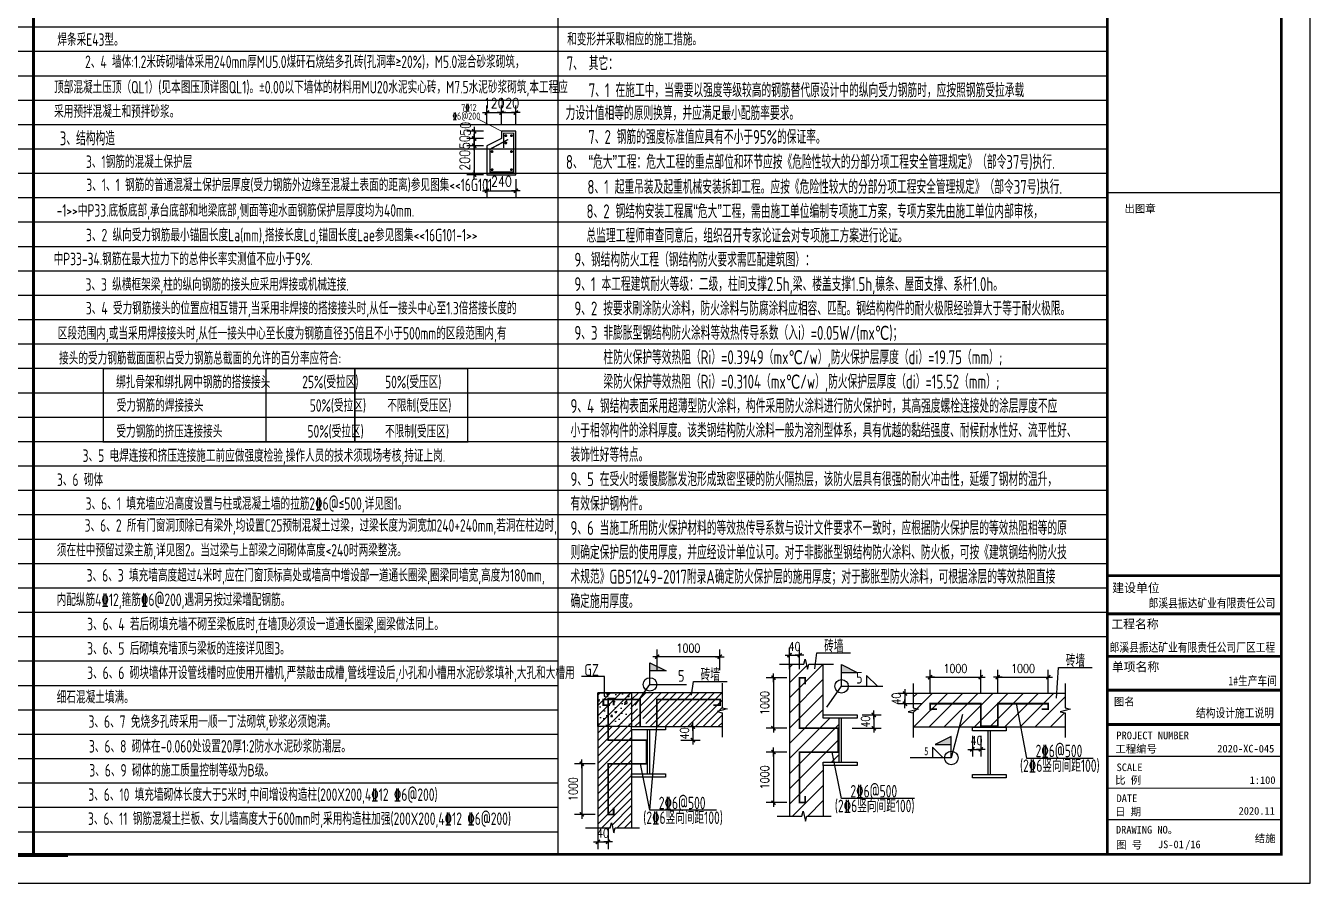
# Model space of a CAD drawing. Extents: x 69728788 to 150676229, y 15322671 to 43663798.
# Drawn here: x 75147333 to 75191684, y 20948303 to 20977906 of the extents above; entities that cross this region are included whole.
import ezdxf
from ezdxf.enums import TextEntityAlignment as Align

# ---------------------------------------------------------------- set-up
doc = ezdxf.new("R2010")
doc.units = 0
doc.header["$LTSCALE"] = 1000
doc.header["$MEASUREMENT"] = 0
doc.layers.get('0').update_dxf_attribs({"linetype": 'CONTINUOUS'})
doc.layers.get('DEFPOINTS').update_dxf_attribs({"linetype": 'CONTINUOUS'})
for name, color, linetype in [('10', 7, 'CONTINUOUS'), ('AXIS', 3, 'CONTINUOUS'), ('JZSM', 7, 'CONTINUOUS'), ('PUB_TITLE', 4, 'CONTINUOUS'), ('S', 2, 'CONTINUOUS'), ('S1', 2, 'CONTINUOUS'), ('SYMB', 7, 'CONTINUOUS'), ('TEXT', 7, 'CONTINUOUS'), ('剖面外形', 7, 'CONTINUOUS'), ('图审改图', 114, 'CONTINUOUS'), ('图框', 253, 'CONTINUOUS'), ('填充', 251, 'CONTINUOUS'), ('底线', 250, 'CONTINUOUS'), ('钢梁', 97, 'CONTINUOUS')]:
    doc.layers.add(name, color=color, linetype=linetype)
doc.layers.add('梁集中标注', color=2, linetype='CONTINUOUS', lineweight=15)
doc.styles.add('-黑体', font='simhei.ttf')
doc.styles.add('CPX', font='atssdeng.shx', dxfattribs={"width": 0.8, "bigfont": 'atssdchn.shx'})
doc.styles.add('DIM_FONT', font='SIMPLEX.shx', dxfattribs={"width": 0.8})
doc.styles.add('HZS', font='atssdeng.shx', dxfattribs={"width": 0.7, "bigfont": 'atssdchn.shx'})
doc.styles.add('TSSD_Rein', font='atssdeng.shx', dxfattribs={"width": 0.7, "bigfont": 'atssdchn.shx'})
doc.styles.add('宋体', font='', dxfattribs={"width": 0.8})
doc.styles.add('黑体', font='simhei.ttf', dxfattribs={"width": 0.6, "height": 4.3})
doc.styles.get('宋体').set_extended_font_data('SimSun')
doc.dimstyles.new('DIMN$0', dxfattribs={"dimtxt": 300, "dimasz": 1, "dimexe": 250, "dimexo": 300, "dimgap": 150, "dimtad": 1, "dimdec": 0, "dimdsep": 46, "dimtxsty": 'DIM_FONT', "dimblk": '_DIMX', "dimcen": 2.5, "dimclrt": 7, "dimadec": 0, "dimazin": 0, "dimtfac": 1, "dimtdec": 0, "dimtix": 1, "dimtmove": 2, "dimatfit": 3, "dimldrblk": '_DIMX', "dimfxl": 1, "dimtolj": 1, "dimtzin": 0, "dimarcsym": 0})
doc.dimstyles.new('DIMN0.2', dxfattribs={"dimtxt": 350, "dimasz": 1, "dimexe": 250, "dimexo": 300, "dimgap": 150, "dimtad": 1, "dimdec": 0, "dimlfac": 0.2, "dimzin": 0, "dimdsep": 46, "dimtxsty": 'DIM_FONT', "dimblk": '_DIMX', "dimcen": 0.09, "dimclrt": 7, "dimadec": 0, "dimazin": 0, "dimtfac": 1, "dimtdec": 0, "dimtix": 1, "dimtmove": 2, "dimatfit": 3, "dimldrblk": '_DIMX', "dimfxl": 1, "dimtolj": 1, "dimtzin": 0, "dimarcsym": 0})
pattern_1 = [(45, (74960536.85, 20393524.74), (-130.79339, 130.79339), [])]

# ---------------------------------------------------------------- blocks, each defined once
blk = doc.blocks.new('_DIMX')
blk.add_line((-150, 0), (150, 0))
at = {"const_width": 50}
blk.add_lwpolyline([(-70, -70), (70, 70)], dxfattribs=at)
blk = doc.blocks.new('*D81')
at = {"layer": 'AXIS', "color": 3, "lineweight": -2}
for p, q in [((75180016, 20953388), (75180016, 20952677)), ((75180306, 20953388), (75180306, 20952677)), ((75180015, 20952927), (75180014, 20952927)), ((75180016, 20952927), (75180306, 20952927)), ((75180307, 20952927), (75180308, 20952927))]:
    blk.add_line(p, q, dxfattribs=at)
at = {"layer": 'DEFPOINTS', "color": 0}
for p in [(75180016, 20953688), (75180306, 20953688), (75180306, 20952927)]:
    blk.add_point(p, dxfattribs=at)
at = {"layer": 'AXIS', "color": 3, "lineweight": -2}
blk.add_blockref('_DIMX', (75180016, 20952927), dxfattribs=at)
at = {"layer": 'AXIS', "color": 3, "lineweight": -2, "rotation": 180}
blk.add_blockref('_DIMX', (75180306, 20952927), dxfattribs=at)
at = {"layer": 'AXIS', "color": 7, "insert": (75180161, 20953227), "char_height": 300, "attachment_point": 5, "style": 'DIM_FONT'}
blk.add_mtext('\\A1;40', dxfattribs=at)
blk = doc.blocks.new('*D82')
at = {"layer": 'AXIS', "color": 3, "lineweight": -2}
for p, q in [((75178258, 20954853), (75177440, 20954853)), ((75177690, 20954854), (75177690, 20954855)), ((75177690, 20954853), (75177690, 20954503)), ((75178258, 20954503), (75177440, 20954503)), ((75177690, 20954502), (75177690, 20954501))]:
    blk.add_line(p, q, dxfattribs=at)
at = {"layer": 'DEFPOINTS', "color": 0}
for p in [(75178558, 20954853), (75177690, 20954503), (75178558, 20954503)]:
    blk.add_point(p, dxfattribs=at)
at = {"layer": 'AXIS', "color": 3, "lineweight": -2}
for p, rotation in [((75177690, 20954853), 270), ((75177690, 20954503), 90)]:
    blk.add_blockref('_DIMX', p, dxfattribs=dict(at, rotation=rotation))
at = {"layer": 'AXIS', "color": 7, "insert": (75177390, 20954678), "char_height": 300, "attachment_point": 5, "rotation": 90, "style": 'DIM_FONT'}
blk.add_mtext('\\A1;40', dxfattribs=at)
blk = doc.blocks.new('*D84')
at = {"layer": 'AXIS', "color": 3, "lineweight": -2}
for p, q in [((75173613, 20952835), (75172898, 20952835)), ((75173148, 20952834), (75173148, 20951088)), ((75173613, 20951087), (75172898, 20951087))]:
    blk.add_line(p, q, dxfattribs=at)
at = {"layer": 'DEFPOINTS', "color": 0}
for p in [(75173913, 20952835), (75173148, 20951087), (75173913, 20951087)]:
    blk.add_point(p, dxfattribs=at)
at = {"layer": 'AXIS', "color": 3, "lineweight": -2}
for p, rotation in [((75173148, 20952835), 90), ((75173148, 20951087), 270)]:
    blk.add_blockref('_DIMX', p, dxfattribs=dict(at, rotation=rotation))
at = {"layer": 'AXIS', "color": 7, "insert": (75172848, 20951961), "char_height": 300, "attachment_point": 5, "rotation": 90, "style": 'DIM_FONT'}
blk.add_mtext('\\A1;1000', dxfattribs=at)
blk = doc.blocks.new('*D85')
at = {"layer": 'AXIS', "color": 3, "lineweight": -2}
for p, q in [((75176210, 20954117), (75176864, 20954117)), ((75176614, 20954116), (75176614, 20953654)), ((75175862, 20953653), (75176864, 20953653))]:
    blk.add_line(p, q, dxfattribs=at)
at = {"layer": 'DEFPOINTS', "color": 0}
for p in [(75175910, 20954117), (75175562, 20953653), (75176614, 20953653)]:
    blk.add_point(p, dxfattribs=at)
at = {"layer": 'AXIS', "color": 3, "lineweight": -2}
for p, rotation in [((75176614, 20954117), 90), ((75176614, 20953653), 270)]:
    blk.add_blockref('_DIMX', p, dxfattribs=dict(at, rotation=rotation))
at = {"layer": 'AXIS', "color": 7, "insert": (75176324, 20953885), "char_height": 300, "attachment_point": 5, "rotation": 90, "style": 'DIM_FONT'}
blk.add_mtext('\\A1;40', dxfattribs=at)
blk = doc.blocks.new('*D86')
at = {"layer": 'AXIS', "color": 3, "lineweight": -2}
for p, q in [((75173702, 20956178), (75173701, 20956178)), ((75173703, 20955700), (75173703, 20956428)), ((75173703, 20956178), (75174053, 20956178)), ((75174053, 20955700), (75174053, 20956428)), ((75174054, 20956178), (75174055, 20956178))]:
    blk.add_line(p, q, dxfattribs=at)
at = {"layer": 'DEFPOINTS', "color": 0}
for p in [(75174053, 20956178), (75173703, 20955400), (75174053, 20955400)]:
    blk.add_point(p, dxfattribs=at)
at = {"layer": 'AXIS', "color": 3, "lineweight": -2}
blk.add_blockref('_DIMX', (75173703, 20956178), dxfattribs=at)
at = {"layer": 'AXIS', "color": 3, "lineweight": -2, "rotation": 180}
blk.add_blockref('_DIMX', (75174053, 20956178), dxfattribs=at)
at = {"layer": 'AXIS', "color": 7, "insert": (75173878, 20956478), "char_height": 300, "attachment_point": 5, "style": 'DIM_FONT'}
blk.add_mtext('\\A1;40', dxfattribs=at)
blk = doc.blocks.new('*D87')
at = {"layer": 'AXIS', "color": 3, "lineweight": -2}
for p, q in [((75173613, 20955400), (75172898, 20955400)), ((75173148, 20955399), (75173148, 20953654)), ((75173613, 20953653), (75172898, 20953653))]:
    blk.add_line(p, q, dxfattribs=at)
at = {"layer": 'DEFPOINTS', "color": 0}
for p in [(75173913, 20955400), (75173148, 20953653), (75173913, 20953653)]:
    blk.add_point(p, dxfattribs=at)
at = {"layer": 'AXIS', "color": 3, "lineweight": -2}
for p, rotation in [((75173148, 20955400), 90), ((75173148, 20953653), 270)]:
    blk.add_blockref('_DIMX', p, dxfattribs=dict(at, rotation=rotation))
at = {"layer": 'AXIS', "color": 7, "insert": (75172848, 20954526), "char_height": 300, "attachment_point": 5, "rotation": 90, "style": 'DIM_FONT'}
blk.add_mtext('\\A1;1000', dxfattribs=at)
blk = doc.blocks.new('*D88')
at = {"layer": 'AXIS', "color": 3, "lineweight": -2}
for p, q in [((75166997, 20952429), (75166282, 20952429)), ((75166532, 20952428), (75166532, 20950682)), ((75166997, 20950681), (75166282, 20950681))]:
    blk.add_line(p, q, dxfattribs=at)
at = {"layer": 'DEFPOINTS', "color": 0}
for p in [(75167297, 20952429), (75166532, 20950681), (75167297, 20950681)]:
    blk.add_point(p, dxfattribs=at)
at = {"layer": 'AXIS', "color": 3, "lineweight": -2}
for p, rotation in [((75166532, 20952429), 90), ((75166532, 20950681), 270)]:
    blk.add_blockref('_DIMX', p, dxfattribs=dict(at, rotation=rotation))
at = {"layer": 'AXIS', "color": 7, "insert": (75166232, 20951555), "char_height": 300, "attachment_point": 5, "rotation": 90, "style": 'DIM_FONT'}
blk.add_mtext('\\A1;1000', dxfattribs=at)
blk = doc.blocks.new('*D89')
at = {"layer": 'AXIS', "color": 3, "lineweight": -2}
for p, q in [((75169847, 20953711), (75170618, 20953711)), ((75170368, 20953710), (75170368, 20953247)), ((75169946, 20953246), (75170618, 20953246))]:
    blk.add_line(p, q, dxfattribs=at)
at = {"layer": 'DEFPOINTS', "color": 0}
for p in [(75169547, 20953711), (75169646, 20953246), (75170368, 20953246)]:
    blk.add_point(p, dxfattribs=at)
at = {"layer": 'AXIS', "color": 3, "lineweight": -2}
for p, rotation in [((75170368, 20953711), 90), ((75170368, 20953246), 270)]:
    blk.add_blockref('_DIMX', p, dxfattribs=dict(at, rotation=rotation))
at = {"layer": 'AXIS', "color": 7, "insert": (75170078, 20953479), "char_height": 300, "attachment_point": 5, "rotation": 90, "style": 'DIM_FONT'}
blk.add_mtext('\\A1;40', dxfattribs=at)
blk = doc.blocks.new('*D90')
at = {"layer": 'AXIS', "color": 3, "lineweight": -2}
for p, q in [((75167088, 20950209), (75167088, 20949482)), ((75167438, 20950209), (75167438, 20949482)), ((75167087, 20949732), (75167086, 20949732)), ((75167088, 20949732), (75167438, 20949732)), ((75167439, 20949732), (75167440, 20949732))]:
    blk.add_line(p, q, dxfattribs=at)
at = {"layer": 'DEFPOINTS', "color": 0}
for p in [(75167088, 20950509), (75167438, 20950509), (75167438, 20949732)]:
    blk.add_point(p, dxfattribs=at)
at = {"layer": 'AXIS', "color": 3, "lineweight": -2}
blk.add_blockref('_DIMX', (75167088, 20949732), dxfattribs=at)
at = {"layer": 'AXIS', "color": 3, "lineweight": -2, "rotation": 180}
blk.add_blockref('_DIMX', (75167438, 20949732), dxfattribs=at)
at = {"layer": 'AXIS', "color": 7, "insert": (75167263, 20950032), "char_height": 300, "attachment_point": 5, "style": 'DIM_FONT'}
blk.add_mtext('\\A1;40', dxfattribs=at)
blk = doc.blocks.new('*D91')
at = {"layer": 'AXIS', "color": 3, "lineweight": -2}
for p, q in [((75169136, 20955659), (75169136, 20956373)), ((75171293, 20956123), (75169137, 20956123)), ((75171294, 20955659), (75171294, 20956373))]:
    blk.add_line(p, q, dxfattribs=at)
at = {"layer": 'DEFPOINTS', "color": 0}
for p in [(75169136, 20956123), (75169136, 20955359), (75171294, 20955359)]:
    blk.add_point(p, dxfattribs=at)
at = {"layer": 'AXIS', "color": 3, "lineweight": -2, "rotation": 180}
blk.add_blockref('_DIMX', (75169136, 20956123), dxfattribs=at)
at = {"layer": 'AXIS', "color": 3, "lineweight": -2}
blk.add_blockref('_DIMX', (75171294, 20956123), dxfattribs=at)
at = {"layer": 'AXIS', "color": 7, "insert": (75170215, 20956423), "char_height": 300, "attachment_point": 5, "style": 'DIM_FONT'}
blk.add_mtext('\\A1;1000', dxfattribs=at)
blk = doc.blocks.new('*D141')
at = {"layer": 'AXIS', "color": 0, "lineweight": -2}
for p, q in [((75163259, 20972611), (75163259, 20971959)), ((75164259, 20972611), (75164259, 20971959)), ((75163258, 20972209), (75163257, 20972209)), ((75163259, 20972209), (75164259, 20972209)), ((75164260, 20972209), (75164261, 20972209))]:
    blk.add_line(p, q, dxfattribs=at)
at = {"layer": 'DEFPOINTS', "color": 0}
for p in [(75163259, 20972911), (75164259, 20972911), (75164259, 20972209)]:
    blk.add_point(p, dxfattribs=at)
at = {"layer": 'AXIS', "color": 0, "lineweight": -2}
blk.add_blockref('_DIMX', (75163259, 20972209), dxfattribs=at)
at = {"layer": 'AXIS', "color": 0, "lineweight": -2, "rotation": 180}
blk.add_blockref('_DIMX', (75164259, 20972209), dxfattribs=at)
at = {"layer": 'AXIS', "color": 7, "insert": (75163759, 20972534), "char_height": 350, "attachment_point": 5, "style": 'DIM_FONT'}
blk.add_mtext('\\A1;240', dxfattribs=at)
blk = doc.blocks.new('*D142')
at = {"layer": 'AXIS', "color": 0, "lineweight": -2}
for p, q in [((75163135, 20973761), (75162567, 20973761)), ((75162817, 20973762), (75162817, 20973763)), ((75162817, 20973761), (75162817, 20972762)), ((75163135, 20972762), (75162567, 20972762)), ((75162817, 20972761), (75162817, 20972760))]:
    blk.add_line(p, q, dxfattribs=at)
at = {"layer": 'DEFPOINTS', "color": 0}
for p in [(75163435, 20973761), (75162817, 20972762), (75163435, 20972762)]:
    blk.add_point(p, dxfattribs=at)
at = {"layer": 'AXIS', "color": 0, "lineweight": -2}
for p, rotation in [((75162817, 20973761), 270), ((75162817, 20972762), 90)]:
    blk.add_blockref('_DIMX', p, dxfattribs=dict(at, rotation=rotation))
at = {"layer": 'AXIS', "color": 7, "insert": (75162492, 20973261), "char_height": 350, "attachment_point": 5, "rotation": 90, "style": 'DIM_FONT'}
blk.add_mtext('\\A1;200', dxfattribs=at)
blk = doc.blocks.new('*D143')
at = {"layer": 'AXIS', "color": 0, "lineweight": -2}
for p, q in [((75163135, 20974011), (75162567, 20974011)), ((75162817, 20974012), (75162817, 20974013)), ((75162817, 20973761), (75162817, 20974011)), ((75163135, 20973761), (75162567, 20973761)), ((75162817, 20973760), (75162817, 20973759))]:
    blk.add_line(p, q, dxfattribs=at)
at = {"layer": 'DEFPOINTS', "color": 0}
for p in [(75162817, 20974011), (75163435, 20974011), (75163435, 20973761)]:
    blk.add_point(p, dxfattribs=at)
at = {"layer": 'AXIS', "color": 0, "lineweight": -2}
for p, rotation in [((75162817, 20974011), 270), ((75162817, 20973761), 90)]:
    blk.add_blockref('_DIMX', p, dxfattribs=dict(at, rotation=rotation))
at = {"layer": 'AXIS', "color": 7, "insert": (75162492, 20973886), "char_height": 350, "attachment_point": 5, "rotation": 90, "style": 'DIM_FONT'}
blk.add_mtext('\\A1;50', dxfattribs=at)
blk = doc.blocks.new('*D144')
at = {"layer": 'AXIS', "color": 0, "lineweight": -2}
for p, q in [((75163135, 20974261), (75162567, 20974261)), ((75162817, 20974262), (75162817, 20974263)), ((75162817, 20974261), (75162817, 20974011)), ((75163135, 20974011), (75162567, 20974011)), ((75162817, 20974010), (75162817, 20974009))]:
    blk.add_line(p, q, dxfattribs=at)
at = {"layer": 'DEFPOINTS', "color": 0}
for p in [(75163435, 20974261), (75162817, 20974011), (75163435, 20974011)]:
    blk.add_point(p, dxfattribs=at)
at = {"layer": 'AXIS', "color": 0, "lineweight": -2}
for p, rotation in [((75162817, 20974261), 270), ((75162817, 20974011), 90)]:
    blk.add_blockref('_DIMX', p, dxfattribs=dict(at, rotation=rotation))
at = {"layer": 'AXIS', "color": 7, "insert": (75162517, 20974344), "char_height": 350, "attachment_point": 5, "rotation": 90, "style": 'DIM_FONT'}
blk.add_mtext('\\A1;50', dxfattribs=at)
blk = doc.blocks.new('*D145')
at = {"layer": 'AXIS', "color": 0, "lineweight": -2}
for p, q in [((75163759, 20974476), (75163759, 20975154)), ((75164259, 20974476), (75164259, 20975154)), ((75163758, 20974904), (75163757, 20974904)), ((75163759, 20974904), (75164259, 20974904)), ((75164260, 20974904), (75164261, 20974904))]:
    blk.add_line(p, q, dxfattribs=at)
at = {"layer": 'DEFPOINTS', "color": 0}
for p in [(75164259, 20974904), (75163759, 20974176), (75164259, 20974176)]:
    blk.add_point(p, dxfattribs=at)
at = {"layer": 'AXIS', "color": 0, "lineweight": -2}
blk.add_blockref('_DIMX', (75163759, 20974904), dxfattribs=at)
at = {"layer": 'AXIS', "color": 0, "lineweight": -2, "rotation": 180}
blk.add_blockref('_DIMX', (75164259, 20974904), dxfattribs=at)
at = {"layer": 'AXIS', "color": 7, "insert": (75164009, 20975229), "char_height": 350, "attachment_point": 5, "style": 'DIM_FONT'}
blk.add_mtext('\\A1;120', dxfattribs=at)
blk = doc.blocks.new('*D146')
at = {"layer": 'AXIS', "color": 0, "lineweight": -2}
for p, q in [((75163259, 20974476), (75163259, 20975154)), ((75163759, 20974476), (75163759, 20975154)), ((75163258, 20974904), (75163257, 20974904)), ((75163259, 20974904), (75163759, 20974904)), ((75163760, 20974904), (75163761, 20974904))]:
    blk.add_line(p, q, dxfattribs=at)
at = {"layer": 'DEFPOINTS', "color": 0}
for p in [(75163759, 20974904), (75163259, 20974176), (75163759, 20974176)]:
    blk.add_point(p, dxfattribs=at)
at = {"layer": 'AXIS', "color": 0, "lineweight": -2}
blk.add_blockref('_DIMX', (75163259, 20974904), dxfattribs=at)
at = {"layer": 'AXIS', "color": 0, "lineweight": -2, "rotation": 180}
blk.add_blockref('_DIMX', (75163759, 20974904), dxfattribs=at)
at = {"layer": 'AXIS', "color": 7, "insert": (75163509, 20975229), "char_height": 350, "attachment_point": 5, "style": 'DIM_FONT'}
blk.add_mtext('\\A1;120', dxfattribs=at)

msp = doc.modelspace()

# ---------------------------------------------------------------- hatches: boundary and pattern name
at = {"layer": '10'}
h = msp.add_hatch(dxfattribs=at)
h.set_pattern_fill('钢筋混凝土', color=256, scale=100, style=0)
h.set_pattern_definition([(45, (74959725.15, 20393524.74), (-176.7767, 176.7767), []), (50, (74959725.15, 20393524.74), (717.2602, -62.75213), [75, -825]), (355, (74959725.15, 20393524.74), (-138.7513, 752.1921), [60, -660]), (100.4514, (74959784.9, 20393519.5), (578.5094, 689.43954), [63.7402, -701.1421]), (46.1842, (74959725.15, 20393724.7), (1067.241, -165.519), [112.5, -1237.5]), (96.6356, (74959814.1, 20393710.9), (934.6627, 974.1179), [95.6103, -1051.713]), (351.1842, (74959725.2, 20393724.7), (934.662, 974.1186), [90, -990]), (21, (74959825.15, 20393674.74), (596.90705, -402.6189), [75, -825]), (326, (74959825.15, 20393674.74), (243.3153, 725.15), [60, -660]), (71.4514, (74959874.9, 20393641.2), (840.2226, 322.5305), [63.7402, -701.1421]), (37.5, (74959725.15, 20393524.74), (12.15986, 332.89385), [0, -652, 0, -670, 0, -662.5]), (7.5, (74959725.15, 20393524.74), (263.06954, 394.41171), [0, -382, 0, -637, 0, -252.5]), (327.5, (74959502.15, 20393524.74), (533.82244, -22.55487), [0, -250, 0, -780, 0, -1035]), (317.5, (74959402.15, 20393524.74), (583.18617, 100.105), [0, -325, 0, -518, 0, -735])])
h.paths.add_polyline_path([(75168253.3, 20953711.4), (75167088.2, 20953711.4), (75167088.2, 20954876.6), (75168253.3, 20954876.6)])
at = {"layer": 'S'}
h = msp.add_hatch(dxfattribs=at)
h.set_pattern_fill('ANSI31', color=256, scale=116.5164, style=0)
h.set_pattern_definition([(45, (75124997.36, 20942617.5), (-261.5868, 261.5868), [])])
h.paths.add_polyline_path([(75174868.7, 20955865.2), (75174373.5, 20955865.2), (75174329.9, 20955690.4), (75174286.1, 20955865.2), (75173703.5, 20955865.2), (75173703.5, 20950622), (75174198.7, 20950622), (75174242.3, 20950796.8), (75174286.1, 20950622), (75174868.7, 20950622), (75174868.7, 20952369.7), (75174868.7, 20952486.3), (75175416.3, 20952486.3), (75175416.3, 20954001), (75174868.7, 20954001), (75174868.7, 20954117.5)])
h = msp.add_hatch(dxfattribs=at)
h.set_pattern_fill('ANSI31', color=256, scale=116.5164, style=0)
h.set_pattern_definition(pattern_1)
h.paths.add_polyline_path([(75171375.1, 20953711.4), (75171375.1, 20954189.7), (75171200.3, 20954233.3), (75171549.9, 20954320.9), (75171375.1, 20954364.4), (75171375.1, 20954876.6), (75168679.6, 20954876.6), (75168515, 20954643.5), (75168543.5, 20954643.5), (75168543.5, 20954160), (75168684.2, 20953917.3), (75168803.5, 20953711.4), (75169128.3, 20953711.4)])
h.paths.add_polyline_path([(75168543.5, 20954160), (75168376.8, 20954447.8), (75168515, 20954643.5), (75168253.3, 20954643.5), (75168253.3, 20953711.4), (75168543.5, 20953711.4)])
h.paths.add_polyline_path([(75168515, 20954643.5), (75168679.6, 20954876.6), (75168253.3, 20954876.6), (75168253.3, 20954643.5)])
h = msp.add_hatch(dxfattribs=at)
h.set_pattern_fill('ANSI31', color=256, scale=116.5164, style=0)
h.set_pattern_definition([(45, (75123791.98, 20936636.25), (-261.5868, 261.5868), [])])
h.paths.add_polyline_path([(75177976.9, 20954853), (75177976.9, 20954357.8), (75178151.7, 20954314.3), (75177976.9, 20954270.4), (75177976.9, 20953687.9), (75183220.2, 20953687.9), (75183220.2, 20954183.1), (75183045.4, 20954226.6), (75183220.2, 20954270.4), (75183220.2, 20954853)])
h = msp.add_hatch(dxfattribs=at)
h.set_pattern_fill('ANSI31', color=256, scale=116.5164, style=0)
h.set_pattern_definition(pattern_1)
h.paths.add_polyline_path([(75168253.3, 20953246.4), (75168253.3, 20953594.9), (75168253.3, 20953711.4), (75167437.7, 20953711.4), (75167437.7, 20953246.4)], flags=17)
h.paths.add_polyline_path([(75167437.7, 20953246.4), (75167437.7, 20953711.4), (75167088.2, 20953711.4), (75167088.2, 20950215.9), (75167510.6, 20950215.9), (75167554.1, 20950390.7), (75167641.7, 20950041.1), (75167685.3, 20950215.9), (75168253.3, 20950215.9), (75168253.3, 20953246.4)])

# ---------------------------------------------------------------- linework, layer by layer
at = {"elevation": -12152.5}
msp.add_lwpolyline([(75164259.4, 20973760.6), (75164259.4, 20974260.6), (75163759.4, 20974260.6), (75163759.4, 20974010.6)], dxfattribs=at)
at = {"color": 1, "const_width": 45, "elevation": -12152.5}
for points in [[(75163990.5, 20973979), (75163358.7, 20973640.6)], [(75164183.6, 20973640.6), (75164183.6, 20974195.7), (75163831.2, 20974195.7), (75163831.2, 20973685.9)], [(75163358.7, 20973640.6), (75163358.7, 20972854.7), (75164183.6, 20972854.7), (75164183.6, 20973640.6)]]:
    msp.add_lwpolyline(points, dxfattribs=at)
at = {"color": 1, "const_width": 50, "elevation": -12152.5}
for points in [[(75163933.7, 20974109, 1), (75163883.7, 20974109, 1), (75163933.7, 20974109)], [(75163933.7, 20973857.2, 1), (75163883.7, 20973857.2, 1), (75163933.7, 20973857.2)], [(75164128.7, 20974109, 1), (75164078.7, 20974109, 1), (75164128.7, 20974109)], [(75163459.7, 20973560.6, 1), (75163409.7, 20973560.6, 1), (75163459.7, 20973560.6)], [(75164128.7, 20973560.6, 1), (75164078.7, 20973560.6, 1), (75164128.7, 20973560.6)], [(75163459.7, 20972934.7, 1), (75163409.7, 20972934.7, 1), (75163459.7, 20972934.7)], [(75164128.7, 20972934.7, 1), (75164078.7, 20972934.7, 1), (75164128.7, 20972934.7)]]:
    msp.add_lwpolyline(points, format="xyb", dxfattribs=at)
at = {"layer": '10'}
msp.add_line((75168882, 20950824.2), (75169128.3, 20953711.4), dxfattribs=at)
msp.add_lwpolyline([(75167315.4, 20954764), (75167315.4, 20955437.2), (75166523.5, 20955437.2)], dxfattribs=at)
msp.add_lwpolyline([(75168253.3, 20953711.4), (75167088.2, 20953711.4), (75167088.2, 20954876.6), (75168253.3, 20954876.6)], close=True, dxfattribs=at)
at = {"layer": 'PUB_TITLE'}
msp.add_lwpolyline([(75107584.3, 20948302.8), (75191684.3, 20948302.8), (75191684.3, 21007702.8), (75107584.3, 21007702.8)], close=True, dxfattribs=at)
for points, const_width in [([(75110084.3, 20949302.8), (75190684.3, 20949302.8), (75190684.3, 21006702.8), (75110084.3, 21006702.8)], 100), ([(75150012.9, 20966067.6), (75162590.9, 20966067.6), (75162590.9, 20963542.2), (75150012.9, 20963542.2)], 50)]:
    msp.add_lwpolyline(points, close=True, dxfattribs=dict(at, const_width=const_width))
for points, const_width in [([(75147606.3, 20949302.8), (75147606.3, 21003849.1)], 100), ([(75165712.5, 21002265.1), (75165712.5, 20949302.8)], 50), ([(75155630.3, 20966067.6), (75155630.3, 20963542.2)], 50), ([(75158697.1, 20966067.6), (75158697.1, 20963542.2)], 50)]:
    msp.add_lwpolyline(points, dxfattribs=dict(at, const_width=const_width))
at = {"layer": 'S'}
for p, q in [((75173703.5, 20955865.2), (75173703.5, 20950622)), ((75174868.7, 20954117.5), (75174868.7, 20955865.2)), ((75167088.2, 20954876.6), (75167088.2, 20950215.9)), ((75171375.1, 20954876.6), (75167088.2, 20954876.6)), ((75183220.2, 20954853), (75177976.9, 20954853)), ((75174868.7, 20954117.5), (75176033.8, 20954117.5)), ((75174868.7, 20954001), (75174868.7, 20954117.5)), ((75176033.8, 20954001), (75174868.7, 20954001)), ((75175416.3, 20952486.3), (75175416.3, 20954001)), ((75175486.2, 20954001), (75175486.2, 20952486.3)), ((75176033.8, 20954117.5), (75176033.8, 20954001)), ((75168253.3, 20953711.4), (75169418.5, 20953711.4)), ((75168253.3, 20953594.9), (75168253.3, 20953711.4)), ((75168253.3, 20953711.4), (75171375.1, 20953711.4)), ((75168253.3, 20953594.9), (75168253.3, 20950215.9)), ((75169418.5, 20953594.9), (75168253.3, 20953594.9)), ((75168801, 20952080.2), (75168801, 20953594.9)), ((75168870.9, 20953594.9), (75168870.9, 20952080.2)), ((75169418.5, 20953711.4), (75169418.5, 20953594.9)), ((75183220.2, 20953687.9), (75177976.9, 20953687.9)), ((75180016, 20953687.9), (75181181.1, 20953687.9)), ((75180016, 20953571.3), (75180016, 20953687.9)), ((75181181.1, 20953571.3), (75180016, 20953571.3)), ((75180563.6, 20952056.6), (75180563.6, 20953571.3)), ((75180633.5, 20953571.3), (75180633.5, 20952056.6)), ((75181181.1, 20953687.9), (75181181.1, 20953571.3)), ((75168253.3, 20952080.2), (75169418.5, 20952080.2)), ((75168253.3, 20951963.6), (75168253.3, 20952080.2)), ((75169418.5, 20952080.2), (75169418.5, 20951963.6)), ((75174868.7, 20952486.3), (75176033.8, 20952486.3)), ((75174868.7, 20952369.7), (75174868.7, 20952486.3)), ((75176033.8, 20952369.7), (75174868.7, 20952369.7)), ((75174868.7, 20952369.7), (75174868.7, 20950622)), ((75176033.8, 20952486.3), (75176033.8, 20952369.7)), ((75169418.5, 20951963.6), (75168253.3, 20951963.6)), ((75180016, 20952056.6), (75181181.1, 20952056.6)), ((75180016, 20951940.1), (75180016, 20952056.6)), ((75181181.1, 20951940.1), (75180016, 20951940.1)), ((75181181.1, 20952056.6), (75181181.1, 20951940.1))]:
    msp.add_line(p, q, dxfattribs=at)
at = {"layer": 'S1', "color": 6}
for points in [[(75174582.5, 20955711.2), (75174651.7, 20956254.3), (75175810.2, 20956254.3)], [(75182922.7, 20954699), (75182991.8, 20955747), (75184150.4, 20955747)], [(75170318.2, 20954794), (75170387.4, 20955267.6), (75171546, 20955267.6)]]:
    msp.add_lwpolyline(points, dxfattribs=at)
at = {"layer": 'SYMB'}
for p, q in [((75181534.6, 20954506.5), (75181890, 20952620.9)), ((75175497.3, 20951230.3), (75175175.5, 20952834.7)), ((75181890, 20952620.9), (75184192.2, 20952620.9)), ((75168882, 20950824.2), (75168560.1, 20952428.6)), ((75178023.1, 20951230.3), (75175497.3, 20951230.3)), ((75171177.4, 20950824.2), (75168882, 20950824.2))]:
    msp.add_line(p, q, dxfattribs=at)
for points in [[(75168885.2, 20955167.8), (75168885.2, 20955913.5), (75169444.5, 20955633.9), (75168885.2, 20955633.9)], [(75168885.2, 20955167.8), (75168885.2, 20955913.5), (75169444.5, 20955633.9), (75168885.2, 20955633.9)], [(75173353.9, 20955865.2), (75174198.7, 20955865.2), (75174242.3, 20956040), (75174329.9, 20955690.4), (75174373.5, 20955865.2), (75175218.2, 20955865.2)], [(75175500.5, 20955104.6), (75175500.5, 20955850.4), (75176059.8, 20955570.7), (75175500.5, 20955570.7)], [(75175500.5, 20955104.6), (75175500.5, 20955850.4), (75176059.8, 20955570.7), (75175500.5, 20955570.7)], [(75171375.1, 20955209.2), (75171375.1, 20954364.4), (75171549.9, 20954320.9), (75171200.3, 20954233.3), (75171375.1, 20954189.7), (75171375.1, 20953344.9)], [(75176738.4, 20955104.6), (75176365.6, 20955477.5), (75176365.6, 20955104.6)], [(75176738.4, 20955104.6), (75176365.6, 20955477.5), (75176365.6, 20955104.6)], [(75177976.9, 20955202.6), (75177976.9, 20954357.8), (75178151.7, 20954314.3), (75177802.1, 20954226.6), (75177976.9, 20954183.1), (75177976.9, 20953338.3)], [(75183220.2, 20955202.6), (75183220.2, 20954357.8), (75183395, 20954314.3), (75183045.4, 20954226.6), (75183220.2, 20954183.1), (75183220.2, 20953338.3)], [(75168376.8, 20954447.8), (75168885.2, 20955167.8), (75170149.7, 20955167.8)], [(75174992.1, 20954384.6), (75175500.5, 20955104.6), (75176924.8, 20955104.6)], [(75179674.6, 20954127.9), (75179288.5, 20952630.2), (75177864.2, 20952630.2)], [(75179008.8, 20952630.2), (75178636, 20953003.1), (75178636, 20952630.2)], [(75179008.8, 20952630.2), (75178636, 20953003.1), (75178636, 20952630.2)], [(75179288.5, 20952630.2), (75179288.5, 20953375.9), (75178729.2, 20953096.3), (75179288.5, 20953096.3)], [(75179288.5, 20952630.2), (75179288.5, 20953375.9), (75178729.2, 20953096.3), (75179288.5, 20953096.3)], [(75173281.1, 20950622), (75174125.9, 20950622), (75174169.5, 20950796.8), (75174257.1, 20950447.2), (75174300.6, 20950622), (75175145.4, 20950622)], [(75166665.8, 20950215.9), (75167510.6, 20950215.9), (75167554.1, 20950390.7), (75167641.7, 20950041.1), (75167685.3, 20950215.9), (75168530.1, 20950215.9)]]:
    msp.add_lwpolyline(points, dxfattribs=at)
for points in [[(75168801, 20953715.7, 0, 77.7, 0), (75168684.2, 20953917.3, 0, 0, 0), (75168376.8, 20954447.8, 0, 0, 0), (75168885.2, 20955167.8, 0, 0, 0), (75170149.7, 20955167.8, 0, 0, 0)], [(75175416.3, 20953652.5, 0, 77.7, 0), (75175299.5, 20953854.2, 0, 0, 0), (75174992.1, 20954384.6, 0, 0, 0), (75175500.5, 20955104.6, 0, 0, 0), (75176924.8, 20955104.6, 0, 0, 0)], [(75180890.9, 20953687.9, 0, 77.7, 0), (75180671.8, 20953767.1, 0, 0, 0), (75179674.6, 20954127.9, 0, 0, 0), (75179288.5, 20952630.2, 0, 0, 0), (75177864.2, 20952630.2, 0, 0, 0)]]:
    msp.add_lwpolyline(points, format="xyseb", dxfattribs=at)
for centre in [(75168885.2, 20955167.8), (75168885.2, 20955167.8), (75175500.5, 20955104.6), (75175500.5, 20955104.6), (75179288.5, 20952630.2), (75179288.5, 20952630.2)]:
    msp.add_circle(centre, 233, dxfattribs=at)
for points in [[(75168885.2, 20955913.5), (75169444.5, 20955633.9), (75168885.2, 20955633.9)], [(75168885.2, 20955913.5), (75169444.5, 20955633.9), (75168885.2, 20955633.9)], [(75175500.5, 20955850.4), (75176059.8, 20955570.7), (75175500.5, 20955570.7)], [(75175500.5, 20955850.4), (75176059.8, 20955570.7), (75175500.5, 20955570.7)], [(75179288.5, 20953375.9), (75178729.2, 20953096.3), (75179288.5, 20953096.3)], [(75179288.5, 20953375.9), (75178729.2, 20953096.3), (75179288.5, 20953096.3)]]:
    msp.add_solid(points, dxfattribs=at)
at = {"layer": '剖面外形', "elevation": -12152.5}
for points in [[(75163759.4, 20974010.6), (75163259.4, 20973760.6)], [(75163259.4, 20973760.6), (75163259.4, 20973755.6), (75163259.4, 20973755.6), (75163259.4, 20973755.6), (75163259.4, 20973755.6), (75163259.4, 20972762.3), (75164259.4, 20972762.3), (75164259.4, 20973760.6), (75164259.4, 20973760.6), (75164259.4, 20973760.6), (75164259.4, 20973760.6), (75164259.4, 20973760.6)]]:
    msp.add_lwpolyline(points, dxfattribs=at)
at = {"layer": '图框', "color": 4}
for points, const_width in [([(75190684.3, 20949302.8), (75184675, 20949302.8), (75184675, 21006702.8), (75190684.3, 21006702.8)], 98.6), ([(75184675, 20958922), (75190662.4, 20958922)], 99.6), ([(75184675, 20957605), (75190664.3, 20957605)], 99.6), ([(75184675, 20956137.7), (75190684.3, 20956137.7)], 99.6), ([(75184675, 20954967), (75190684.3, 20954967)], 99.6), ([(75184675, 20953782.4), (75190684.3, 20953782.4)], 99.6), ([(75184675, 20952683.6), (75190684.3, 20952683.6)], 40.3), ([(75184675, 20951586.6), (75190684.3, 20951586.6)], 40.3), ([(75184675, 20950498), (75190684.3, 20950498)], 40.3)]:
    msp.add_lwpolyline(points, dxfattribs=dict(at, const_width=const_width))
at = {"layer": '图框', "color": 0, "const_width": 50}
msp.add_lwpolyline([(75184675, 20972139.8), (75190684.3, 20972139.8)], dxfattribs=at)
at = {"layer": '填充'}
msp.add_line((75147606.3, 21002265.1), (75147606.3, 20949891.9), dxfattribs=at)
at = {"layer": '底线'}
for p, q in [((75184675, 20977852.8), (75110084.3, 20977852.8)), ((75184675, 20977011), (75110084.3, 20977011)), ((75184675, 20976169.2), (75110084.3, 20976169.2)), ((75184675, 20975327.4), (75110084.3, 20975327.4)), ((75184675, 20974485.6), (75110084.3, 20974485.6)), ((75184675, 20973643.8), (75110084.3, 20973643.8)), ((75184675, 20972802), (75110084.3, 20972802)), ((75184675, 20971960.2), (75110084.3, 20971960.2)), ((75184675, 20971118.4), (75110084.3, 20971118.4)), ((75184675, 20970276.6), (75110084.3, 20970276.6)), ((75184675, 20969434.8), (75110084.3, 20969434.8)), ((75184675, 20968593), (75110084.3, 20968593)), ((75184675, 20967751.2), (75110084.3, 20967751.2)), ((75184675, 20966909.4), (75110084.3, 20966909.4)), ((75184675, 20966067.6), (75110084.3, 20966067.6)), ((75184675, 20965225.8), (75110084.3, 20965225.8)), ((75184675, 20964384), (75110084.3, 20964384)), ((75184675, 20963542.2), (75110084.3, 20963542.2)), ((75184675, 20962700.4), (75110084.3, 20962700.4)), ((75184675, 20961858.6), (75110084.3, 20961858.6)), ((75184675, 20961016.8), (75110084.3, 20961016.8)), ((75184675, 20960175), (75110084.3, 20960175)), ((75184675, 20959333.2), (75110084.3, 20959333.2)), ((75184675, 20958491.4), (75110084.3, 20958491.4)), ((75184675, 20957649.6), (75127891.8, 20957649.6)), ((75184675, 20956807.8), (75127891.8, 20956807.8)), ((75165712.5, 20956807.8), (75147606.3, 20956807.8)), ((75147606.3, 20955966), (75110084.3, 20955966)), ((75165712.5, 20955966), (75147606.3, 20955966)), ((75147606.3, 20955124.2), (75110084.3, 20955124.2)), ((75165712.5, 20955124.2), (75147606.3, 20955124.2)), ((75147606.3, 20954282.4), (75110084.3, 20954282.4)), ((75165712.5, 20954282.4), (75147606.3, 20954282.4)), ((75147606.3, 20953440.6), (75110084.3, 20953440.6)), ((75165712.5, 20953440.6), (75147606.3, 20953440.6)), ((75147606.3, 20952598.8), (75110084.3, 20952598.8)), ((75165712.5, 20952598.8), (75147606.3, 20952598.8)), ((75147606.3, 20951757), (75110084.3, 20951757)), ((75165712.5, 20951757), (75147606.3, 20951757)), ((75147606.3, 20950915.2), (75110084.3, 20950915.2)), ((75165712.5, 20950915.2), (75147606.3, 20950915.2)), ((75147606.3, 20950073.4), (75110084.3, 20950073.4)), ((75165712.5, 20950073.4), (75147606.3, 20950073.4)), ((75148786, 20949231.5), (75110084.3, 20949231.5))]:
    msp.add_line(p, q, dxfattribs=at)
at = {"layer": '梁集中标注', "elevation": -12152.5}
msp.add_lwpolyline([(75163759.4, 20974260.6), (75162976.3, 20974664.1)], dxfattribs=at)
at = {"layer": '钢梁'}
for points in [[(75174248, 20955166.8, 58.3, 58.3, 0), (75174248, 20955400.3, 58.3, 58.3, 0), (75174053, 20955400.3, 58.3, 58.3, 0), (75174053, 20953652.5, 58.3, 58.3, 0), (75175377.7, 20953652.5, 52.5, 52.5, 0), (75175377.7, 20952834.7, 58.3, 58.3, 0), (75174053, 20952834.7, 58.3, 58.3, 0), (75174053, 20951087, 58.3, 58.3, 0), (75174248, 20951087, 58.3, 58.3, 0), (75174248, 20951320.5, 58.3, 58.3, 0)], [(75167509.5, 20954448.5, 58.3, 58.3, 0), (75167276, 20954448.5, 58.3, 58.3, 0), (75167276, 20954643.5, 58.3, 58.3, 0), (75168543.5, 20954643.5, 58.3, 58.3, 0), (75168543.5, 20953711.4, 52.5, 52.5, 0), (75169128.3, 20953711.4, 58.3, 58.3, 0), (75169128.3, 20954643.5, 58.3, 58.3, 0), (75171306, 20954643.5, 58.3, 58.3, 0), (75171306, 20954448.5, 58.3, 58.3, 0), (75171072.5, 20954448.5, 58.3, 58.3, 0)], [(75167632.7, 20950914.4, 58.3, 58.3, 0), (75167632.7, 20950680.8, 58.3, 58.3, 0), (75167437.7, 20950680.8, 58.3, 58.3, 0), (75167437.7, 20952428.6, 58.3, 58.3, 0), (75168762.4, 20952428.6, 52.5, 52.5, 0), (75168762.4, 20953246.4, 58.3, 58.3, 0), (75167437.7, 20953246.4, 58.3, 58.3, 0), (75167437.7, 20954678, 58.3, 58.3, 0), (75167632.7, 20954678, 58.3, 58.3, 0), (75167632.7, 20954444.5, 58.3, 58.3, 0)], [(75178791.9, 20954308.5, 58.3, 58.3, 0), (75178558.4, 20954308.5, 58.3, 58.3, 0), (75178558.4, 20954503.5, 58.3, 58.3, 0), (75180306.1, 20954503.5, 58.3, 58.3, 0), (75180306.1, 20953733.9, 52.5, 52.5, 0), (75180890.9, 20953733.9, 58.3, 58.3, 0), (75180890.9, 20954503.5, 58.3, 58.3, 0), (75182638.7, 20954503.5, 58.3, 58.3, 0), (75182638.7, 20954308.5, 58.3, 58.3, 0), (75182405.2, 20954308.5, 58.3, 58.3, 0)]]:
    msp.add_lwpolyline(points, format="xyseb", dxfattribs=at)

# ---------------------------------------------------------------- texts
at = {"layer": 'JZSM', "style": 'CPX', "width": 0.8}
msp.add_text('GZ', height=401.77, dxfattribs=at).set_placement((75166871.9, 20955668.5), align=Align.MIDDLE)
for p in [(75170076.6, 20955261), (75170076.6, 20955261), (75176225.7, 20955197.9), (75176225.7, 20955197.9)]:
    msp.add_text('5', height=401.8, dxfattribs=at).set_placement(p, align=Align.RIGHT)
at = {"layer": 'S1', "style": 'HZS', "width": 0.7}
for s, height, p in [('焊条采E43型。', 432, (75148426.3, 20977207.4)), ('和变形并采取相应的施工措施。', 432, (75166028.4, 20977222.2)), ('7、 其它：', 480, (75166009.6, 20976363.3)), ('7、1 在施工中，当需要以强度等级较高的钢筋替代原设计中的纵向受力钢筋时，应按照钢筋受拉承载', 480, (75166771.1, 20975437.1)), ('力设计值相等的原则换算，并应满足最小配筋率要求。', 480, (75165972.9, 20974648.7)), ('7、2 钢筋的强度标准值应具有不小于95%的保证率。', 480, (75166757.1, 20973823.9)), ('3、1钢筋的混凝土保护层', 432, (75149413.8, 20972992.8)), ('3、1、1 钢筋的普通混凝土保护层厚度(受力钢筋外边缘至混凝土表面的距离)参见图集<<16G101', 432, (75149424.6, 20972193.2)), ('-1>>中P33.底板底部,承台底部和地梁底部,侧面等迎水面钢筋保护层厚度均为40mm.', 432, (75148399.6, 20971312.2)), ('3、2 纵向受力钢筋最小锚固长度La(mm),搭接长度Ld,锚固长度Lae参见图集<<16G101-1>>', 432, (75149416.1, 20970462)), ('中P33-34.钢筋在最大拉力下的总伸长率实测值不应小于9%.', 432, (75148297.2, 20969637.3)), ('3、3 纵横框架梁,柱的纵向钢筋的接头应采用焊接或机械连接. ', 432, (75149398.9, 20968755.9)), ('3、4 受力钢筋接头的位置应相互错开,当采用非焊接的搭接接头时,从任一接头中心至1.3倍搭接长度的', 432, (75149409.6, 20967938.4)), ('区段范围内,或当采用焊接接头时,从任一接头中心至长度为钢筋直径35倍且不小于500mm的区段范围内,有', 432, (75148439.5, 20967071.5)), ('接头的受力钢筋截面面积占受力钢筋总截面的允许的百分率应符合:', 432, (75148485.6, 20966211.1)), ('绑扎骨架和绑扎网中钢筋的搭接接头      25%(受拉区)     50%(受压区)', 432, (75150455.7, 20965390.7)), ('受力钢筋的焊接接头                    50%(受拉区)    不限制(受压区)', 432, (75150473.7, 20964581.2)), ('受力钢筋的挤压连接接头                50%(受拉区)    不限制(受压区)', 432, (75150463.7, 20963687)), ('3、5 电焊连接和挤压连接施工前应做强度检验,操作人员的技术须现场考核,持证上岗.', 432, (75149297.9, 20962848.7)), ('3、6 砌体', 432, (75148410.9, 20962017.1)), ('3、6、1 填充墙应沿高度设置与柱或混凝土墙的拉筋2%%1326@≤500,详见图1。', 432, (75149402.6, 20961193.4)), ('3、6、2 所有门窗洞顶除已有梁外,均设置C25预制混凝土过梁，过梁长度为洞宽加240+240mm,若洞在柱边时,', 432, (75149369.2, 20960437.5)), ('须在柱中预留过梁主筋,详见图2。当过梁与上部梁之间砌体高度<240时两梁整浇。', 432, (75148408.6, 20959583.5)), ('3、6、3 填充墙高度超过4米时,应在门窗顶标高处或墙高中增设部一道通长圈梁,圈梁同墙宽,高度为180mm,', 432, (75149436.5, 20958716.5)), ('内配纵筋4%%13212,箍筋%%1326@200,遇洞另按过梁增配钢筋。', 432, (75148399.9, 20957874.7)), ('3、6、4 若后砌填充墙不砌至梁板底时,在墙顶必须设一道通长圈梁,圈梁做法同上。', 432, (75149454.1, 20957032.9)), ('3、6、5 后砌填充墙顶与梁板的连接详见图3。', 432, (75149454.1, 20956193.9)), ('3、6、6 砌块墙体开设管线槽时应使用开槽机,严禁敲击成槽,管线埋设后,小孔和小槽用水泥砂浆填补,大孔和大槽用', 432, (75149454.1, 20955352.1)), ('细石混凝土填满。', 432, (75148404.3, 20954510.3)), ('3、6、7 免烧多孔砖采用一顺一丁法砌筑,砂浆必须饱满。', 432, (75149501.8, 20953668.5)), ('3、6、8 砌体在-0.060处设置20厚1:2防水水泥砂浆防潮层。', 432, (75149516, 20952814.3)), ('3、6、9 砌体的施工质量控制等级为B级。', 432, (75149529, 20951987.6)), ('3、6、10 填充墙砌体长度大于5米时,中间增设构造柱(200X200,4%%13212 %%1326@200)', 432, (75149493.7, 20951146.1)), ('3、6、11 钢筋混凝土拦板、女儿墙高度大于600mm时,采用构造柱加强(200X200,4%%13212 %%1326@200)', 432, (75149482, 20950316.7))]:
    msp.add_text(s, height=height, dxfattribs=at).set_placement(p)
at = {"layer": 'S1', "color": 6, "style": 'HZS', "width": 0.7}
for s, p in [('2、4 墙体:1.2米砖砌墙体采用240mm厚MU5.0煤矸石烧结多孔砖(孔洞率≥20%%%)，M5.0混合砂浆砌筑，', (75149383.9, 20976443.4)), ('顶部混凝土压顶（QL1）(见本图压顶详图QL1)。±0.00以下墙体的材料用MU20水泥实心砖，M7.5水泥砂浆砌筑,本工程应', (75148313.8, 20975567.6)), ('采用预拌混凝土和预拌砂浆。', (75148313.8, 20974725.8))]:
    msp.add_text(s, height=432, dxfattribs=at).set_placement(p)
at = {"layer": 'S1', "color": 1, "style": 'HZS', "width": 0.7}
msp.add_text('3、结构构造', height=480, dxfattribs=at).set_placement((75148510.4, 20973776.4))
at = {"layer": 'S1', "color": 6, "style": 'HZS', "width": 0.7}
for s, p in [('砖墙', (75175233.8, 20956513.4)), ('砖墙', (75183574, 20956006.1)), ('砖墙', (75170969.6, 20955526.7)), ('2%%1326@500', (75183006, 20952874.9)), ('(2%%1326竖向间距100)', (75183036.2, 20952365.1)), ('2%%1326@500', (75176613.4, 20951484.3)), ('2%%1326@500', (75169998, 20951078.2)), ('(2%%1326竖向间距100)', (75176643.5, 20950974.5)), ('(2%%1326竖向间距100)', (75170028.2, 20950568.4))]:
    msp.add_text(s, height=432, dxfattribs=at).set_placement(p, align=Align.MIDDLE)
at = {"layer": 'SYMB', "width": 0.75}
msp.add_text('5', height=279.6, dxfattribs=at).set_placement((75178496.2, 20952723.5), align=Align.RIGHT)
msp.add_text('5', height=279.6, dxfattribs=at).set_placement((75178496.2, 20952723.5), align=Align.RIGHT)
at = {"layer": 'TEXT', "color": 3, "style": '-黑体', "width": 0.8}
for s, p in [('郎溪县振达矿业有限责任公司', (75186105, 20957823.8)), ('郎溪县振达矿业有限责任公司厂区工程', (75184756.7, 20956296.4)), ('1#生产车间', (75188861.3, 20955140.6)), ('结构设计施工说明', (75187737.4, 20954033.5, -13.8))]:
    msp.add_text(s, height=300.15, dxfattribs=at).set_placement(p)
at = {"layer": '图审改图', "style": 'HZS', "width": 0.7}
for s, p in [('8、 “危大”工程：危大工程的重点部位和环节应按《危险性较大的分部分项工程安全管理规定》（部令37号)执行.', (75165983.3, 20972961.6)), ('8、1 起重吊装及起重机械安装拆卸工程。应按《危险性较大的分部分项工程安全管理规定》（部令37号)执行.', (75166726.5, 20972100.7)), ('8、2 钢结构安装工程属“危大”工程，需由施工单位编制专项施工方案，专项方案先由施工单位内部审核，', (75166695.2, 20971258.9)), ('总监理工程师审查同意后，组织召开专家论证会对专项施工方案进行论证。', (75166695.2, 20970417.1)), ('9、钢结构防火工程（钢结构防火要求需匹配建筑图）：', (75166275.9, 20969588.1)), ('9、1 本工程建筑耐火等级：二级，柱间支撑2.5h,梁、楼盖支撑1.5h,檩条、屋面支撑、系杆1.0h。', (75166275.9, 20968746.3)), ('9、2 按要求刷涂防火涂料，防火涂料与防腐涂料应相容、匹配。钢结构构件的耐火极限经验算大于等于耐火极限。', (75166275.9, 20967904.5)), ('9、3 非膨胀型钢结构防火涂料等效热传导系数（入i）=0.05W/(mx℃)；', (75166275.9, 20967062.7)), ('柱防火保护等效热阻（Ri）=0.3949（mx℃/w）,防火保护层厚度（di）=19.75（mm）;', (75167277.9, 20966220.9)), ('梁防火保护等效热阻（Ri）=0.3104（mx℃/w）,防火保护层厚度（di）=15.52（mm）;', (75167277.9, 20965379.1)), ('9、4 钢结构表面采用超薄型防火涂料，构件采用防火涂料进行防火保护时，其高强度螺栓连接处的涂层厚度不应', (75166142.3, 20964537.3)), ('小于相邻构件的涂料厚度。该类钢结构防火涂料一般为溶剂型体系，具有优越的黏结强度、耐候耐水性好、流平性好、', (75166142.3, 20963695.5)), ('装饰性好等特点。', (75166142.3, 20962853.7)), ('9、5 在受火时缓慢膨胀发泡形成致密坚硬的防火隔热层，该防火层具有很强的耐火冲击性，延缓了钢材的温升，', (75166142.3, 20962011.9)), ('有效保护钢构件。', (75166142.3, 20961170.1)), ('9、6 当施工所用防火保护材料的等效热传导系数与设计文件要求不一致时，应根据防火保护层的等效热阻相等的原', (75166142.3, 20960328.3)), ('则确定保护层的使用厚度，并应经设计单位认可。对于非膨胀型钢结构防火涂料、防火板，可按《建筑钢结构防火技', (75166142.3, 20959486.5)), ('术规范》GB51249-2017附录A确定防火保护层的施用厚度；对于膨胀型防火涂料，可根据涂层的等效热阻直接', (75166142.3, 20958644.6)), ('确定施用厚度。', (75166142.3, 20957802.8))]:
    msp.add_text(s, height=480, dxfattribs=at).set_placement(p)
at = {"layer": '图框', "color": 4}
for s, height, style, p in [('出图章', 262.94, '黑体', (75185270.2, 20971459.4)), ('建设单位', 300, '黑体', (75184846.7, 20958349.3)), ('工程名称', 300, '黑体', (75184813.5, 20957097.7)), ('单项名称', 300, '黑体', (75184833.4, 20955624)), ('图名', 262.94, '黑体', (75184902.7, 20954442)), ('工程编号', 262.94, '黑体', (75184954.2, 20952810.6)), ('2020-XC-045', 262.944, '宋体', (75188472.5, 20952819.7)), ('SCALE', 262.94, '黑体', (75184996, 20952175.1)), ('比 例', 262.94, '黑体', (75184945.3, 20951732.2)), ('1:100', 262.94, '宋体', (75189589, 20951733.2)), ('DATE', 262.94, '黑体', (75184994.7, 20951106.5)), ('日 期', 262.94, '黑体', (75184945.3, 20950643.5)), ('2020.11', 262.94, '宋体', (75189208.4, 20950671.7)), ('DRAWING NO。', 262.944, '黑体', (75184973.9, 20950021.8)), ('图 号', 262.94, '黑体', (75184982.6, 20949496.7))]:
    msp.add_text(s, height=height, dxfattribs=dict(at, style=style)).set_placement(p)
at = {"layer": '图框', "color": 0, "style": '黑体'}
msp.add_text('PROJECT NUMBER', height=262.944, dxfattribs=at).set_placement((75184989.6, 20953275.4))
at = {"layer": '图框', "color": 3, "style": '宋体'}
for s, p in [('结施', (75189766.2, 20949719.3)), ('JS-01', (75186424.8, 20949515.1)), ('/16', (75187362.6, 20949515.1))]:
    msp.add_text(s, height=262.94, dxfattribs=at).set_placement(p)
at = {"layer": '梁集中标注', "style": 'TSSD_Rein', "width": 0.7}
for s, p in [('7%%13212', (75162369.8, 20974957.9, -12152.5)), ('%%1326@200', (75162073.6, 20974660.8, -12152.5))]:
    msp.add_text(s, height=250, dxfattribs=at).set_placement(p)

# ---------------------------------------------------------------- dimensions: what is measured, and where the dimension line sits
at = {"layer": 'AXIS'}
for base, p1, p2, text, picture, middle in [((75163759.4, 20974904.3, -12152.5), (75163259.4, 20974175.6, -12152.5), (75163759.4, 20974175.6, -12152.5), '120', '*D146', (75163509.4, 20975229.3, -12152.5)), ((75164259.4, 20974904.3, -12152.5), (75163759.4, 20974175.6, -12152.5), (75164259.4, 20974175.6, -12152.5), '120', '*D145', (75164009.4, 20975229.3, -12152.5)), ((75164259.4, 20972209.5, -12152.5), (75163259.4, 20972910.6, -12152.5), (75164259.4, 20972910.6, -12152.5), '240', '*D141', (75163759.4, 20972534.5, -12152.5))]:
    dim = msp.add_linear_dim(base=base, p1=p1, p2=p2, text=text, dimstyle='DIMN0.2', dxfattribs=at)
    dim.commit()
    dim.dimension.update_dxf_attribs({"geometry": picture, "text_midpoint": middle})
dim = msp.add_linear_dim(base=(75162817, 20974010.6, -12152.5), p1=(75163434.6, 20974260.6, -12152.5), p2=(75163434.6, 20974010.6, -12152.5), angle=90, dimstyle='DIMN0.2', dxfattribs=at)
dim.commit()
dim.dimension.update_dxf_attribs({"geometry": '*D144', "text_midpoint": (75162517, 20974344.2, -12152.5), "dimtype": 160})
for base, p2, angle, picture, middle in [((75162817, 20974010.6, -12152.5), (75163434.6, 20974010.6, -12152.5), 270, '*D143', (75162492, 20973885.6, -12152.5)), ((75162817, 20972762.3, -12152.5), (75163434.6, 20972762.3, -12152.5), 90, '*D142', (75162492, 20973261.4, -12152.5))]:
    dim = msp.add_linear_dim(base=base, p1=(75163434.6, 20973760.6, -12152.5), p2=p2, angle=angle, dimstyle='DIMN0.2', dxfattribs=at)
    dim.commit()
    dim.dimension.update_dxf_attribs({"geometry": picture, "text_midpoint": middle})
for base, p1, p2, text, picture, middle in [((75169136, 20956123.4), (75171294.1, 20955358.6), (75169136, 20955358.6), '1000', '*D91', (75170215, 20956423.4)), ((75174053, 20956177.5), (75173703.5, 20955400.3), (75174053, 20955400.3), '40', '*D86', (75173878.3, 20956477.5)), ((75180306.1, 20952927.4), (75180016, 20953687.9), (75180306.1, 20953687.9), '40', '*D81', (75180161, 20953227.4)), ((75167437.7, 20949731.6), (75167088.2, 20950508.8), (75167437.7, 20950508.8), '40', '*D90', (75167263, 20950031.6))]:
    dim = msp.add_linear_dim(base=base, p1=p1, p2=p2, text=text, dimstyle='DIMN$0', override={"dimblk1": '_DIMX', "dimblk2": '_DIMX', "dimcen": 0.09, "dimclrd": 3, "dimclre": 3}, dxfattribs=at)
    dim.commit()
    dim.dimension.update_dxf_attribs({"geometry": picture, "text_midpoint": middle})
for base, p1, p2 in [((75180306.1, 20955417.3), (75178558.4, 20954570.9), (75180306.1, 20954570.9)), ((75182638.7, 20955417.3), (75180890.9, 20954570.9), (75182638.7, 20954570.9))]:
    msp.add_linear_dim(base=base, p1=p1, p2=p2, text='1000', dimstyle='DIMN$0', override={"dimblk1": '_DIMX', "dimblk2": '_DIMX', "dimcen": 0.09, "dimclrd": 3, "dimclre": 3}, dxfattribs=at).render()
for base, p1, p2, text, picture, middle in [((75173147.8, 20953652.5), (75173912.6, 20955400.3), (75173912.6, 20953652.5), '1000', '*D87', (75172847.8, 20954526.4)), ((75177689.9, 20954503.5), (75178558.4, 20954853), (75178558.4, 20954503.5), '40', '*D82', (75177389.9, 20954678.3)), ((75173147.8, 20951087), (75173912.6, 20952834.7), (75173912.6, 20951087), '1000', '*D84', (75172847.8, 20951960.8)), ((75166532.4, 20950680.8), (75167297.2, 20952428.6), (75167297.2, 20950680.8), '1000', '*D88', (75166232.4, 20951554.7))]:
    dim = msp.add_linear_dim(base=base, p1=p1, p2=p2, angle=90, text=text, dimstyle='DIMN$0', override={"dimblk1": '_DIMX', "dimblk2": '_DIMX', "dimcen": 0.09, "dimclrd": 3, "dimclre": 3}, dxfattribs=at)
    dim.commit()
    dim.dimension.update_dxf_attribs({"geometry": picture, "text_midpoint": middle})
for base, p1, p2, picture, middle in [((75170367.9, 20953246.4), (75169547.1, 20953711.4), (75169646.4, 20953246.4), '*D89', (75170078, 20953478.9)), ((75176613.6, 20953652.5), (75175910.4, 20954117.5), (75175562.4, 20953652.5), '*D85', (75176323.7, 20953885))]:
    dim = msp.add_linear_dim(base=base, p1=p1, p2=p2, angle=90, text='40', dimstyle='DIMN$0', override={"dimblk1": '_DIMX', "dimblk2": '_DIMX', "dimcen": 0.09, "dimclrd": 3, "dimclre": 3}, dxfattribs=at)
    dim.commit()
    dim.dimension.update_dxf_attribs({"geometry": picture, "text_midpoint": middle, "dimtype": 160})

doc.saveas('drawing.dxf')
